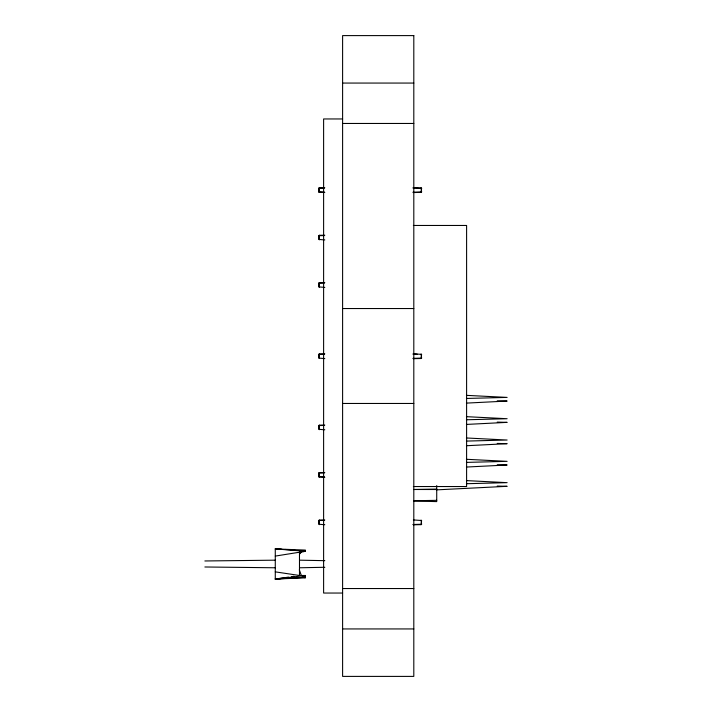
<?xml version="1.0" encoding="UTF-8"?>
<svg xmlns="http://www.w3.org/2000/svg" width="712" height="712" viewBox="0 0 712 712"><rect width="100%" height="100%" fill="white"/><g stroke="black" fill="none" stroke-linecap="round" stroke-linejoin="round"><path stroke-width="1.07" d="M324.797 192.463L318.789 191.973L319.296 187.826L324.797 187.745M324.797 235.209L319.296 235.289L318.789 239.437L324.797 239.935M324.797 282.673L319.296 282.762L318.789 286.9L324.797 287.399M324.797 353.873L319.296 353.962L318.789 358.1L324.797 358.599M324.797 425.073L319.296 425.162L318.789 429.3L324.797 429.799M324.797 477.262L318.789 476.773L319.296 472.626L324.797 472.546M324.797 520.009L319.296 520.089L318.789 524.237L324.797 524.735M413.361 192.543L421.103 192.382L421.611 188.235L413.361 187.665M413.361 358.67L421.103 358.519L421.611 354.371L413.361 353.802M413.361 524.806L421.103 524.655L421.611 520.508L413.361 519.938M319.296 192.382L318.789 188.235L319.296 187.826M319.296 239.846L318.789 235.708L319.296 235.289M421.103 192.382L421.611 191.973L421.103 187.826M319.296 287.319L318.789 283.171L319.296 282.762M319.296 358.519L318.789 354.371L319.296 353.962M319.296 429.719L318.789 425.571L319.296 425.162M421.103 358.519L421.611 358.1L421.103 353.962M319.296 477.182L318.789 473.035L319.296 472.626M319.296 524.655L318.789 520.508L319.296 520.089M421.103 524.655L421.611 524.237L421.103 520.089M300.598 553.66L299.485 552.467L305.421 550.091L275.277 548.908L275.277 579.043L305.421 577.859L303.445 577.067M299.485 552.467L305.421 550.688L303.267 550.554M303.445 551.675L305.421 551.275L275.277 548.908L277.484 549.228M275.277 556.09L305.421 551.275M305.421 577.263L275.277 579.043L284.079 577.752M286.286 577.432L288.485 577.103M291.787 576.622L293.985 576.293M281.738 578.473L275.277 579.043L305.421 575.483L299.485 575.483L275.277 571.861M275.277 579.043L280.786 578.518M284.088 578.197L288.493 577.779M284.969 578.188L289.277 577.806M302.191 576.667L305.421 576.373L302.458 575.928M466.422 403.108L507.131 401.061L497.225 400.803M466.422 424.423L507.131 422.367L497.225 422.109M466.422 445.73L507.131 443.683L497.225 443.425M466.422 467.045L507.131 464.998L497.225 464.74M436.723 489.856L507.131 486.314L497.225 486.056M412.907 192.24L421.611 191.973M412.907 358.376L421.611 358.1M412.907 524.513L421.611 524.237M466.422 398.462L507.131 397.403L466.422 395.356M466.422 419.768L507.131 418.718L466.422 416.671M466.422 441.084L507.131 440.025L466.422 437.978M466.422 462.399L507.131 461.34L466.422 459.293M466.422 483.715L507.131 482.656L466.422 480.609M318.789 188.235L324.343 188.11M318.789 235.708L324.343 235.574M318.789 283.171L324.343 283.038M318.789 354.371L324.343 354.238M318.789 425.571L324.343 425.438M318.789 473.035L324.343 472.91M318.789 520.508L324.343 520.374M299.485 567.776L324.814 567.277M436.723 489.099L413.61 489.5L436.723 489.518M413.61 500.741L436.723 500.34M204.869 560.967L275.277 560.175M342.606 83.064L413.805 83.064M342.606 118.957L323.613 118.957L323.613 593.043L342.606 593.043M342.606 123.461L413.805 123.461M413.361 225.464L466.6 225.464L466.6 486.536L413.361 486.536M342.606 308.536L413.805 308.536M342.606 403.464L413.805 403.464M342.606 588.539L413.805 588.539M342.606 628.936L413.805 628.936M204.869 566.983L275.277 567.776M299.485 560.175L324.814 560.673M318.789 191.973L324.343 192.098M318.789 476.773L324.343 476.898M413.61 500.999L436.723 501.604L436.723 485.557M412.907 187.959L421.611 188.235M412.907 354.095L417.259 354.238M275.277 548.908L281.738 549.29M284.969 549.477L294.652 550.047M299.325 569.822L301.372 575.545M299.485 552.111L299.485 575.483M413.805 35.6L342.606 35.6L342.606 676.4L413.805 676.4L413.805 35.6"/></g></svg>
